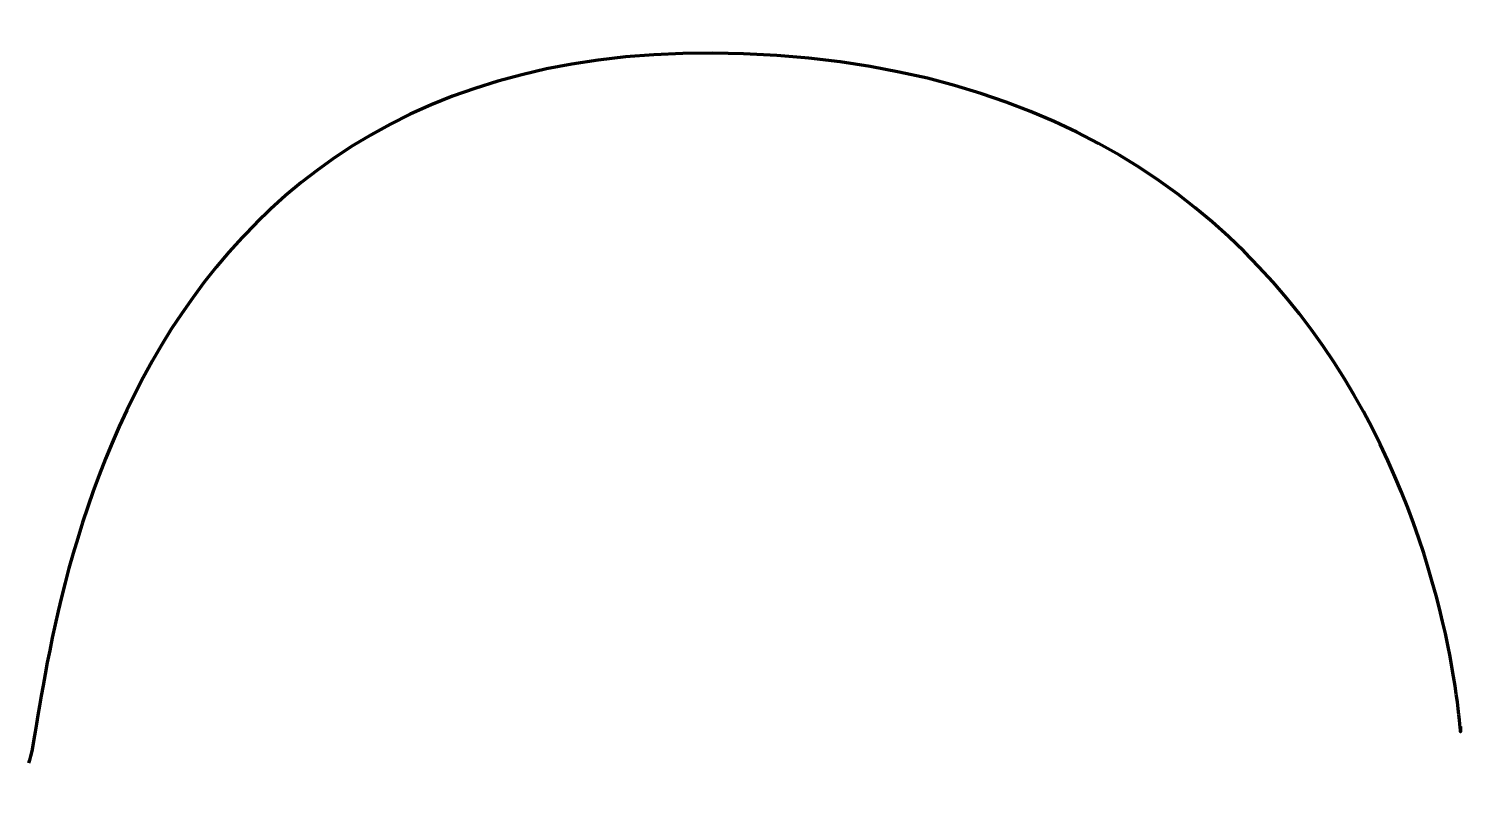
# Model space of a CAD drawing. Extents: x 14 to 25.3, y -9.2 to -3.1.
import ezdxf

# ---------------------------------------------------------------- set-up
doc = ezdxf.new("R2010")
doc.units = 0
doc.header["$MEASUREMENT"] = 0
doc.layers.add('accio_path', color=7, linetype='Continuous', lineweight=0)

msp = doc.modelspace()

# ---------------------------------------------------------------- linework, layer by layer
at = {"layer": 'accio_path', "color": 7, "lineweight": 140}
msp.add_open_spline([(25.327, -8.639), (25.338, -9.222), (25.342, -3.533), (19.666, -3.321), (14.382, -3.123), (14.184, -8.474), (14.019, -8.929)], degree=3, knots=[0, 0, 0, 0, 1, 1, 1, 2, 2, 2, 2], dxfattribs=at)

doc.saveas('drawing.dxf')
